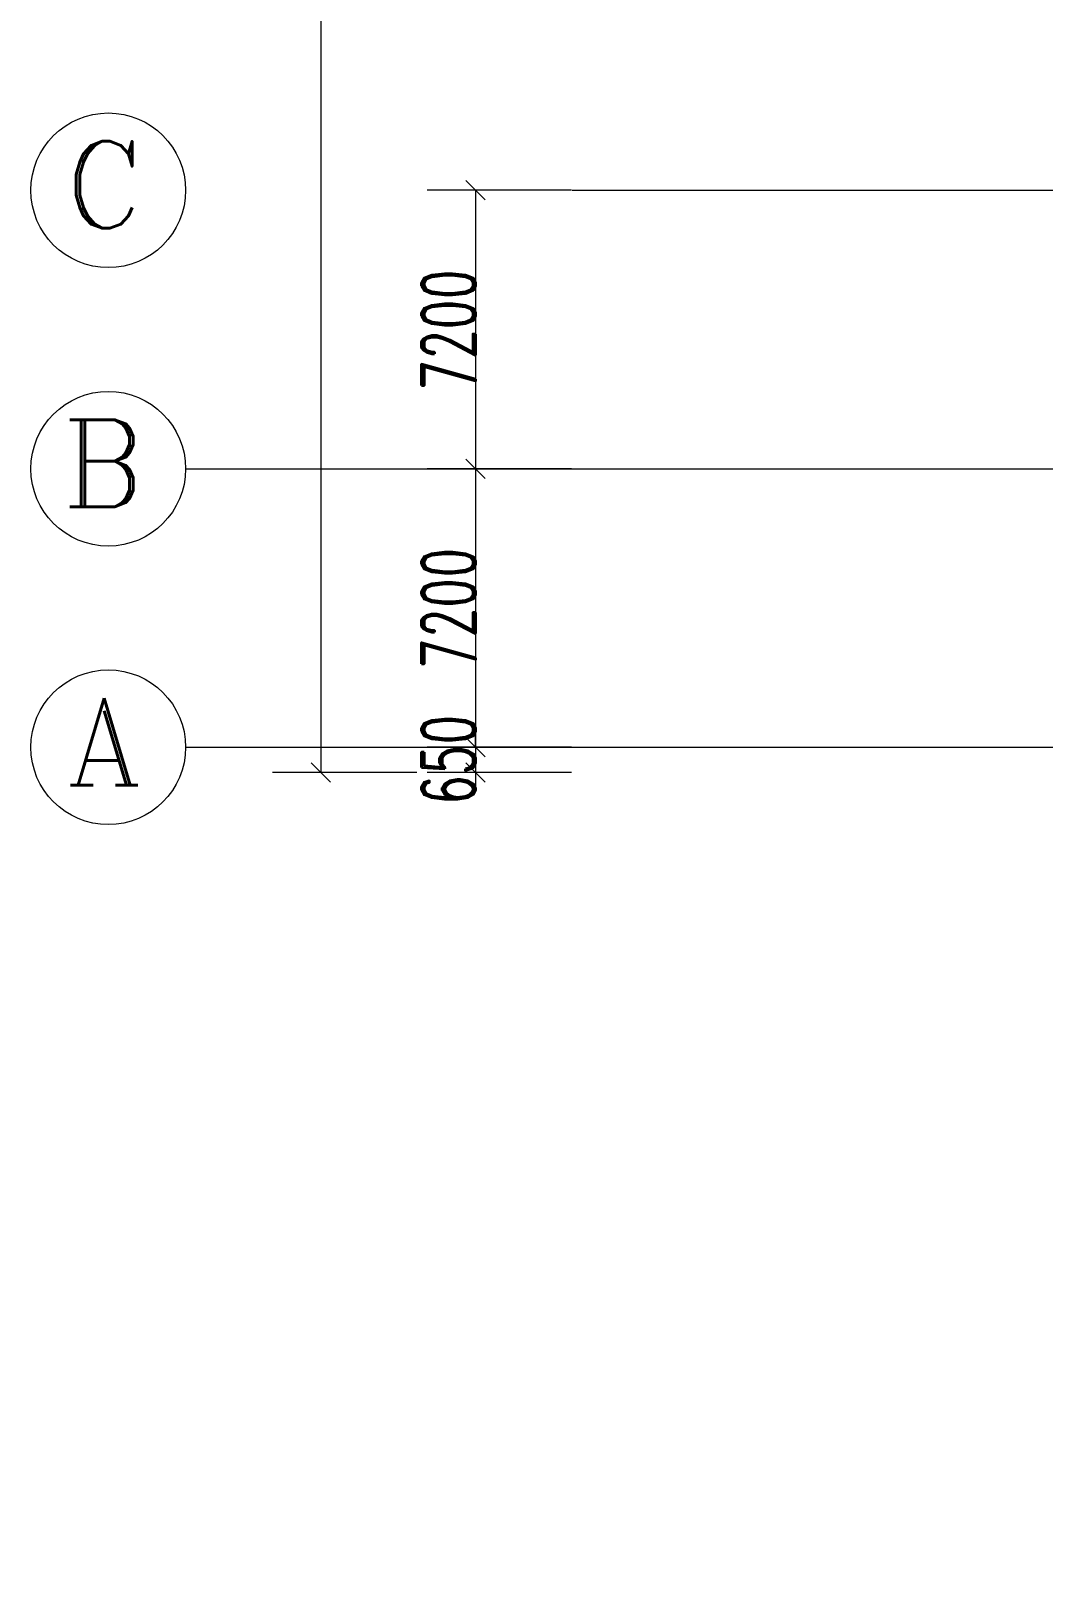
# Model space of a CAD drawing. Header units: millimetres. Extents: x -150677 to 326800, y -31706 to 192400.
# Drawn here: x -30000 to -3827, y -21456 to 18521 of the extents above; entities that cross this region are included whole.
import ezdxf

# ---------------------------------------------------------------- set-up
doc = ezdxf.new("R2010")
doc.units = ezdxf.units.MM
doc.linetypes.add('X-HLP3-AR-F3-LAY-03-001$0$轴网线', pattern=[22.04, 18.38, -1.83, 0, -1.83])
doc.layers.get('0').update_dxf_attribs({"color": 8})
doc.layers.get('Defpoints').update_dxf_attribs({"color": 8})
for name, color, linetype, lineweight in [('X-HLP3-AR-F3-LAY-03-001$0$A-ANNO-DIMS', 8, 'Continuous', 9), ('X-HLP3-AR-F3-LAY-03-001$0$S-GRID', 8, 'Continuous', 9), ('X-HLP3-AR-F3-LAY-03-001$0$S-GRID-IDEN', 8, 'Continuous', 9)]:
    doc.layers.add(name, color=color, linetype=linetype, lineweight=lineweight)
doc.styles.add('X-HLP3-AR-F3-LAY-03-001$0$RomanC', font='romanc__.ttf', dxfattribs={"height": 2250})
doc.styles.add('X-HLP3-AR-F3-LAY-03-001$0$RomanD_3', font='romand__.ttf', dxfattribs={"width": 0.65, "height": 1400})
doc.dimstyles.new('X-HLP3-AR-F3-LAY-03-001$0$第一_二道尺寸线', dxfattribs={"dimscale": 304.8, "dimtxt": 1405.004626, "dimasz": 1.64042, "dimexe": 4.10105, "dimexo": 0.0625, "dimgap": 0, "dimtad": 1, "dimdec": 0, "dimzin": 0, "dimdsep": 46, "dimtxsty": 'X-HLP3-AR-F3-LAY-03-001$0$RomanD_3', "dimblk1": 'X-HLP3-AR-F3-LAY-03-001$0$_Oblique', "dimblk2": 'X-HLP3-AR-F3-LAY-03-001$0$_Oblique', "dimsah": 1, "dimcen": 0.09, "dimazin": 0, "dimtfac": 1, "dimtdec": 4, "dimtix": 1, "dimtmove": 0, "dimatfit": 3, "dimfxl": 8.2021, "dimfxlon": 1, "dimtvp": 1, "dimtolj": 1, "dimtzin": 0, "dimlwd": 18, "dimlwe": 18, "dimarcsym": 2})

# ---------------------------------------------------------------- blocks, each defined once
blk = doc.blocks.new('X-HLP3-AR-F3-LAY-03-001$0$轴网 - 宽度系数 1_0-670626-LAY-3F-1_500-A')
at = {"layer": 'X-HLP3-AR-F3-LAY-03-001$0$S-GRID-IDEN'}
blk.add_circle((0, 0), 4, dxfattribs=at)
blk = doc.blocks.new('X-HLP3-AR-F3-LAY-03-001$0$_Oblique')
at = {"color": 0, "linetype": 'ByBlock', "lineweight": -2}
blk.add_line((-0.5, -0.5), (0.5, 0.5), dxfattribs=at)
blk = doc.blocks.new('*D1027')
at = {"layer": 'Defpoints', "color": 0, "transparency": 16777216}
for p in [(-16000, 14400), (-18500, 7200), (-16000, 7200)]:
    blk.add_point(p, dxfattribs=at)
at = {"layer": 'X-HLP3-AR-F3-LAY-03-001$0$A-ANNO-DIMS', "color": 0, "lineweight": 18, "transparency": 16777216}
for p, q in [((-16019.05, 14400), (-19750, 14400)), ((-18500, 14400), (-18500, 7200)), ((-16019.05, 7200), (-19750, 7200))]:
    blk.add_line(p, q, dxfattribs=at)
at = {"layer": 'X-HLP3-AR-F3-LAY-03-001$0$A-ANNO-DIMS', "color": 0, "lineweight": 18, "transparency": 16777216, "xscale": 500.0000000000001, "yscale": 500.0000000000001, "zscale": 500.0000000000001}
for p, rotation in [((-18500, 14400), 90), ((-18500, 7200), 270)]:
    blk.add_blockref('X-HLP3-AR-F3-LAY-03-001$0$_Oblique', p, dxfattribs=dict(at, rotation=rotation))
at = {"layer": 'X-HLP3-AR-F3-LAY-03-001$0$A-ANNO-DIMS', "color": 0, "lineweight": 18, "transparency": 16777216, "insert": (-19200, 10800), "char_height": 1400, "width": 3890.782, "attachment_point": 5, "rotation": 90, "style": 'X-HLP3-AR-F3-LAY-03-001$0$RomanD_3'}
blk.add_mtext('\\A1;7200', dxfattribs=at)
blk = doc.blocks.new('*D1028')
at = {"layer": 'Defpoints', "color": 0, "transparency": 16777216}
for p in [(-16000, 7200), (-18500, 0), (-16000, 0)]:
    blk.add_point(p, dxfattribs=at)
at = {"layer": 'X-HLP3-AR-F3-LAY-03-001$0$A-ANNO-DIMS', "color": 0, "lineweight": 18, "transparency": 16777216}
for p, q in [((-16019.05, 7200), (-19750, 7200)), ((-18500, 7200), (-18500, 0)), ((-16019.05, 0), (-19750, 0))]:
    blk.add_line(p, q, dxfattribs=at)
at = {"layer": 'X-HLP3-AR-F3-LAY-03-001$0$A-ANNO-DIMS', "color": 0, "lineweight": 18, "transparency": 16777216, "xscale": 500.0000000000001, "yscale": 500.0000000000001, "zscale": 500.0000000000001}
for p, rotation in [((-18500, 7200), 90), ((-18500, 0), 270)]:
    blk.add_blockref('X-HLP3-AR-F3-LAY-03-001$0$_Oblique', p, dxfattribs=dict(at, rotation=rotation))
at = {"layer": 'X-HLP3-AR-F3-LAY-03-001$0$A-ANNO-DIMS', "color": 0, "lineweight": 18, "transparency": 16777216, "insert": (-19200, 3600), "char_height": 1400, "width": 3890.782, "attachment_point": 5, "rotation": 90, "style": 'X-HLP3-AR-F3-LAY-03-001$0$RomanD_3'}
blk.add_mtext('\\A1;7200', dxfattribs=at)
blk = doc.blocks.new('*D1029')
at = {"layer": 'Defpoints', "color": 0, "transparency": 16777216}
for p in [(-16000, 0), (-18500, -650), (-16000, -650)]:
    blk.add_point(p, dxfattribs=at)
at = {"layer": 'X-HLP3-AR-F3-LAY-03-001$0$A-ANNO-DIMS', "color": 0, "lineweight": 18, "transparency": 16777216}
for p, q in [((-18500, 0), (-18500, 500)), ((-16019.05, 0), (-19750, 0)), ((-18500, 0), (-18500, -650)), ((-16019.05, -650), (-19750, -650)), ((-18500, -650), (-18500, -1150))]:
    blk.add_line(p, q, dxfattribs=at)
at = {"layer": 'X-HLP3-AR-F3-LAY-03-001$0$A-ANNO-DIMS', "color": 0, "lineweight": 18, "transparency": 16777216, "xscale": 500.0000000000001, "yscale": 500.0000000000001, "zscale": 500.0000000000001}
for p, rotation in [((-18500, 0), 270), ((-18500, -650), 90)]:
    blk.add_blockref('X-HLP3-AR-F3-LAY-03-001$0$_Oblique', p, dxfattribs=dict(at, rotation=rotation))
at = {"layer": 'X-HLP3-AR-F3-LAY-03-001$0$A-ANNO-DIMS', "color": 0, "lineweight": 18, "transparency": 16777216, "insert": (-19200, -325), "char_height": 1400, "width": 2918.0865, "attachment_point": 5, "rotation": 90, "style": 'X-HLP3-AR-F3-LAY-03-001$0$RomanD_3'}
blk.add_mtext('\\A1;650', dxfattribs=at)
blk = doc.blocks.new('*D931')
at = {"layer": 'Defpoints', "color": 0, "transparency": 16777216}
for p in [(-20000, 159050), (-22500, -650), (-20000, -650), (194400, -17706.224274), (201600, -17706.224274), (201600, -20206.224274)]:
    blk.add_point(p, dxfattribs=at)
at = {"layer": 'X-HLP3-AR-F3-LAY-03-001$0$A-ANNO-DIMS', "color": 0, "lineweight": 18, "transparency": 16777216}
for p, q in [((-20019.05, 159050), (-23750, 159050)), ((-22500, 159050), (-22500, -650)), ((-20019.05, -650), (-23750, -650)), ((194400, -17725.274274), (194400, -21456.224274)), ((201600, -17725.274274), (201600, -21456.224274)), ((194400, -20206.224274), (201600, -20206.224274))]:
    blk.add_line(p, q, dxfattribs=at)
at = {"layer": 'X-HLP3-AR-F3-LAY-03-001$0$A-ANNO-DIMS', "color": 0, "lineweight": 18, "transparency": 16777216, "xscale": 500.0000000000001, "yscale": 500.0000000000001, "zscale": 500.0000000000001}
for p, rotation in [((-22500, 159050), 90), ((-22500, -650), 270), ((194400, -20206.224274), 180)]:
    blk.add_blockref('X-HLP3-AR-F3-LAY-03-001$0$_Oblique', p, dxfattribs=dict(at, rotation=rotation))
blk.add_blockref('X-HLP3-AR-F3-LAY-03-001$0$_Oblique', (201600, -20206.224274), dxfattribs=at)
at = {"layer": 'X-HLP3-AR-F3-LAY-03-001$0$A-ANNO-DIMS', "color": 0, "lineweight": 18, "transparency": 16777216, "insert": (-23200, 79200), "char_height": 1400, "width": 5836.1730636, "attachment_point": 5, "rotation": 90, "style": 'X-HLP3-AR-F3-LAY-03-001$0$RomanD_3'}
blk.add_mtext('\\A1;159700', dxfattribs=at)
at = {"layer": 'X-HLP3-AR-F3-LAY-03-001$0$A-ANNO-DIMS', "color": 0, "lineweight": 18, "transparency": 16777216, "insert": (198000, -19506.224274), "char_height": 1400, "width": 3890.7820424, "attachment_point": 5, "style": 'X-HLP3-AR-F3-LAY-03-001$0$RomanD_3'}
blk.add_mtext('\\A1;7200', dxfattribs=at)

msp = doc.modelspace()

# ---------------------------------------------------------------- linework, layer by layer
at = {"layer": 'X-HLP3-AR-F3-LAY-03-001$0$S-GRID', "linetype": 'X-HLP3-AR-F3-LAY-03-001$0$轴网线'}
for p, q in [((-16000, 14400), (308800, 14400)), ((-16000, 7200), (308800, 7200)), ((-16000, 0), (308800, 0))]:
    msp.add_line(p, q, dxfattribs=at)
at = {"layer": 'X-HLP3-AR-F3-LAY-03-001$0$S-GRID'}
for p, q in [((-26000, 7200), (-16000, 7200)), ((-26000, 0), (-16000, 0))]:
    msp.add_line(p, q, dxfattribs=at)

# ---------------------------------------------------------------- block references
at = {"layer": 'X-HLP3-AR-F3-LAY-03-001$0$S-GRID-IDEN', "xscale": 499.9999999999995, "yscale": 499.9999999999995, "zscale": 499.9999999999995, "rotation": 270}
for p in [(-28000, 14400), (-28000, 7200), (-28000, 0)]:
    msp.add_blockref('X-HLP3-AR-F3-LAY-03-001$0$轴网 - 宽度系数 1_0-670626-LAY-3F-1_500-A', p, dxfattribs=at)

# ---------------------------------------------------------------- texts
at = {"layer": 'X-HLP3-AR-F3-LAY-03-001$0$S-GRID-IDEN', "char_height": 2250, "attachment_point": 1, "style": 'X-HLP3-AR-F3-LAY-03-001$0$RomanC'}
for s, insert, width in [('\\fRomanC|b0|i0|c134|p2|;C', (-29119, 15667), 2685.653), ('\\fRomanC|b0|i0|c134|p2|;B', (-29184, 8467), 2845.991), ('\\fRomanC|b0|i0|c134|p2|;A', (-29069, 1267), 2565.4)]:
    msp.add_mtext(s, dxfattribs=dict(at, insert=insert, width=width))

# ---------------------------------------------------------------- dimensions: what is measured, and where the dimension line sits
at = {"layer": 'X-HLP3-AR-F3-LAY-03-001$0$A-ANNO-DIMS', "lineweight": 18}
for base, p1, p2, override, picture, middle in [((-22500, -650), (-20000, 159050), (-20000, -650), {"dimpost": '<>', "dimfxl": 159700}, '*D931', (-23200, 79200)), ((-18500, 7200), (-16000, 14400), (-16000, 7200), {"dimpost": '<>', "dimfxl": 7200}, '*D1027', (-19200, 10800)), ((-18500, 0), (-16000, 7200), (-16000, 0), {"dimpost": '<>', "dimfxl": 7200}, '*D1028', (-19200, 3600)), ((-18500, -650), (-16000, 0), (-16000, -650), {"dimpost": '<>', "dimfxl": 650}, '*D1029', (-19200, -325))]:
    dim = msp.add_linear_dim(base=base, p1=p1, p2=p2, angle=90, dimstyle='X-HLP3-AR-F3-LAY-03-001$0$第一_二道尺寸线', override=override, dxfattribs=at)
    dim.commit()
    dim.dimension.update_dxf_attribs({"geometry": picture, "text_midpoint": middle})

doc.saveas('drawing.dxf')
